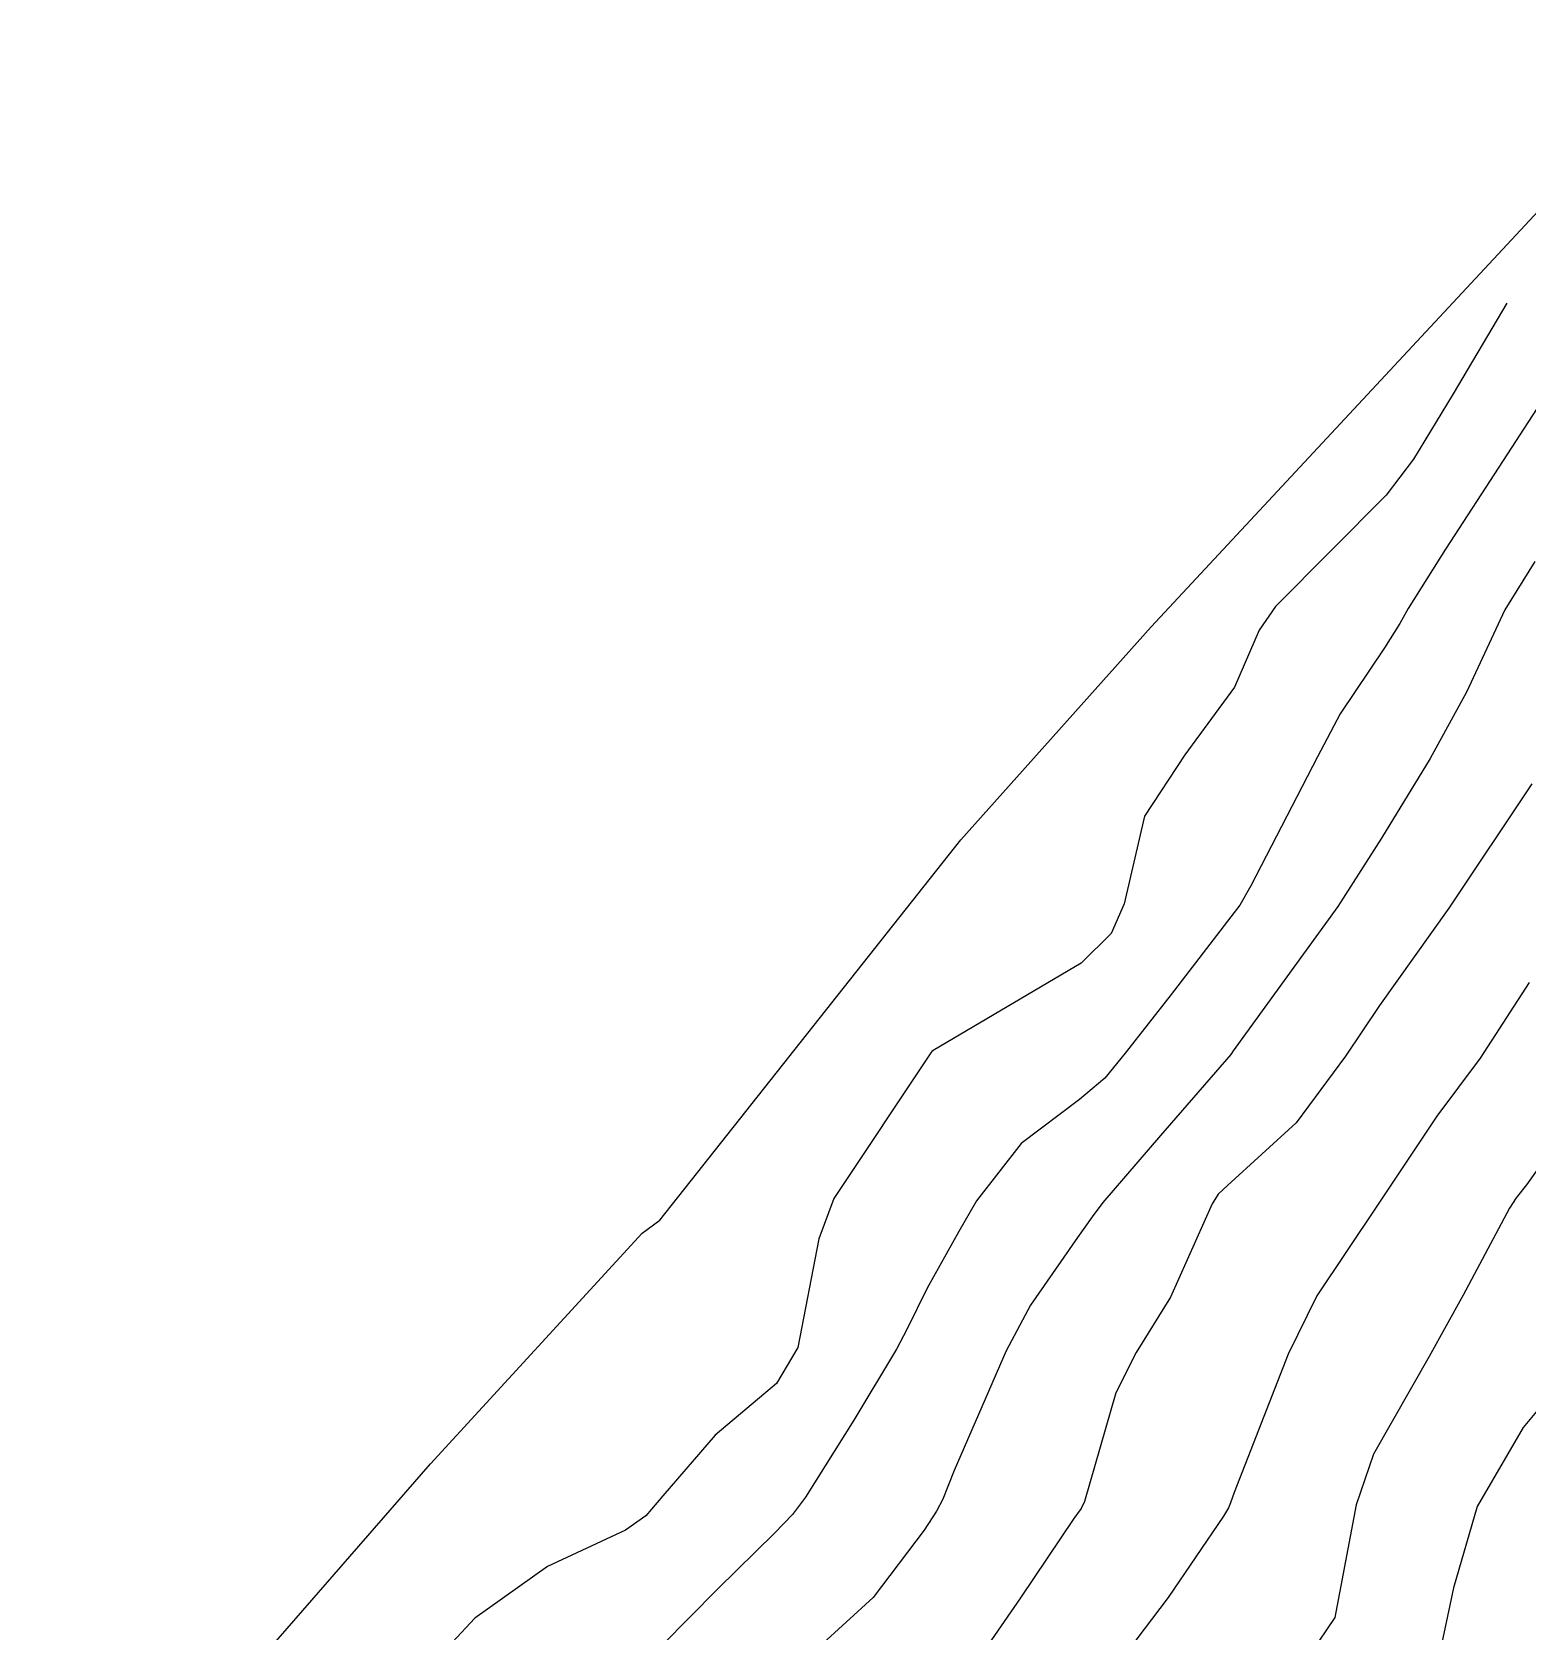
# Model space of a CAD drawing. Header units: metres. Extents: x 318500 to 325275, y 7408834 to 7428799.
# Drawn here: x 320124.58 to 320144.59, y 7414457.96 to 7414479.36 of the extents above; entities that cross this region are included whole.
import ezdxf

# ---------------------------------------------------------------- set-up
doc = ezdxf.new("R2010")
doc.units = ezdxf.units.M
doc.header["$MEASUREMENT"] = 0
for name, color, linetype in [('Area', 45, 'Continuous'), ('Curvas de Nivel 1m', 11, 'Continuous'), ('Curvas de Nivel 5m', 15, 'Continuous')]:
    doc.layers.add(name, color=color, linetype=linetype)

msp = doc.modelspace()

# ---------------------------------------------------------------- linework, layer by layer
at = {"layer": 'Area'}
msp.add_lwpolyline([(320124.579, 7414454.073), (320129.915, 7414460.202), (320132.747, 7414463.287), (320132.985, 7414463.462), (320137.011, 7414468.55), (320139.559, 7414471.401), (320146.977, 7414479.36)], dxfattribs=at)
at = {"layer": 'Curvas de Nivel 1m', "flags": 128}
for points, elevation in [([(320144.32, 7414475.73), (320143.603, 7414474.516), (320143.07, 7414473.645), (320142.705, 7414473.163), (320141.226, 7414471.672), (320141.006, 7414471.354), (320140.674, 7414470.592), (320140.009, 7414469.687), (320139.471, 7414468.868), (320139.199, 7414467.694), (320139.024, 7414467.298), (320138.622, 7414466.902), (320136.642, 7414465.73), (320136.624, 7414465.716), (320136.61, 7414465.7), (320135.312, 7414463.749), (320135.112, 7414463.211), (320134.83, 7414461.756), (320134.545, 7414461.274), (320133.724, 7414460.583), (320133.024, 7414459.775), (320132.797, 7414459.506), (320132.523, 7414459.313), (320131.482, 7414458.829), (320130.505, 7414458.134), (320130.208, 7414457.814)], 748), ([(320144.72, 7414474.313), (320144.273, 7414473.627), (320143.499, 7414472.439), (320143.002, 7414471.645), (320142.89, 7414471.444), (320142.682, 7414471.118), (320142.091, 7414470.237), (320141.786, 7414469.663), (320140.895, 7414467.937), (320140.745, 7414467.678), (320140.628, 7414467.519), (320139.826, 7414466.48), (320139.213, 7414465.694), (320138.939, 7414465.362), (320138.601, 7414465.074), (320137.818, 7414464.485), (320137.223, 7414463.72), (320136.988, 7414463.309), (320136.562, 7414462.552), (320136.288, 7414462), (320136.152, 7414461.736), (320135.582, 7414460.786), (320134.934, 7414459.754), (320134.76, 7414459.523), (320134.523, 7414459.279), (320133.757, 7414458.522), (320133.015, 7414457.775)], 747), ([(320144.697, 7414472.274), (320144.296, 7414471.626), (320143.783, 7414470.524), (320143.296, 7414469.64), (320142.644, 7414468.572), (320142.057, 7414467.659), (320140.656, 7414465.725), (320140.626, 7414465.68), (320139.687, 7414464.596), (320138.915, 7414463.697), (320138.77, 7414463.505), (320138.573, 7414463.228), (320137.944, 7414462.325), (320137.618, 7414461.714), (320136.923, 7414460.113), (320136.772, 7414459.726), (320136.687, 7414459.569), (320136.524, 7414459.312), (320135.839, 7414458.412), (320135.117, 7414457.751)], 746), ([(320144.62, 7414466.64), (320143.966, 7414465.63), (320143.384, 7414464.853), (320142.58, 7414463.65), (320141.776, 7414462.448), (320141.395, 7414461.667), (320140.672, 7414459.818), (320140.623, 7414459.679), (320140.594, 7414459.614), (320140.527, 7414459.502), (320139.787, 7414458.411), (320139.245, 7414457.693)], 744), ([(320145.288, 7414464.925), (320144.585, 7414463.935), (320144.444, 7414463.76), (320144.357, 7414463.623), (320143.736, 7414462.458), (320143.282, 7414461.639), (320142.537, 7414460.331), (320142.303, 7414459.653), (320142.021, 7414458.144), (320141.694, 7414457.662)], 743), ([(320144.964, 7414461.197), (320144.541, 7414460.686), (320143.926, 7414459.629), (320143.606, 7414458.541), (320143.416, 7414457.636)], 742)]:
    msp.add_lwpolyline(points, dxfattribs=dict(at, elevation=elevation))
at = {"layer": 'Curvas de Nivel 5m', "elevation": 745, "flags": 128}
msp.add_lwpolyline([(320144.655, 7414469.3), (320143.547, 7414467.636), (320142.617, 7414466.333), (320142.161, 7414465.657), (320141.501, 7414464.762), (320140.584, 7414463.923), (320140.457, 7414463.807), (320140.379, 7414463.682), (320139.819, 7414462.43), (320139.361, 7414461.692), (320139.087, 7414461.153), (320138.666, 7414459.699), (320138.624, 7414459.604), (320138.527, 7414459.468), (320137.812, 7414458.409), (320137.336, 7414457.717)], dxfattribs=at)

doc.saveas('drawing.dxf')
